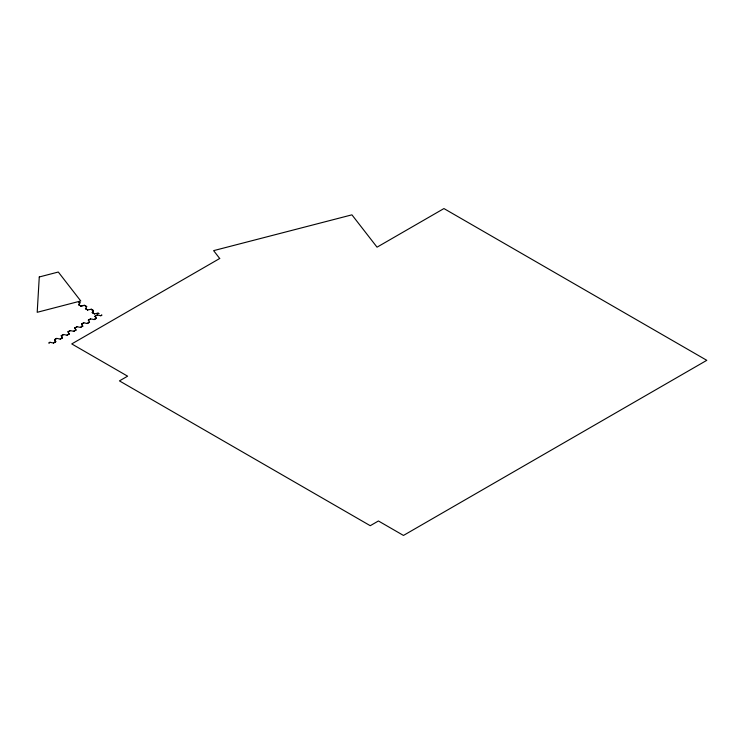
<?xml version="1.0" encoding="UTF-8"?>
<svg xmlns="http://www.w3.org/2000/svg" width="744" height="744" viewBox="0 0 744 744"><rect width="100%" height="100%" fill="white"/><g stroke="black" fill="none" stroke-linecap="round" stroke-linejoin="round"><path stroke-width="1.12" d="M101.816 315.065L100.868 315.716M79.822 302.789L78.687 304.752L79.599 305.328M78.827 304.705L79.961 302.743L78.79 302.083M85.439 308.648L86.713 306.64M93.326 310.592L92.191 312.554L93.112 313.131M92.33 312.499L93.465 310.546L92.312 309.904M92.005 309.885L91.27 309.327M92.107 309.923L91.307 309.244M79.757 305.347L80.845 306.054M94.349 313.847L93.242 313.047M49.895 342.296L49.039 343.003M55.4 339.115L54.517 339.627L55.623 341.654M55.558 339.032L56.646 338.399M61.268 335.73L62.152 335.219L61.417 335.758M62.617 335.246L63.398 334.502M68.02 331.833L68.904 331.322M69.062 331.238L70.15 330.606M74.772 327.937L75.656 327.425L74.921 327.955M76.902 326.709L75.907 327.481M81.524 324.04L82.407 323.528M82.565 323.435L83.654 322.803M89.168 319.622L88.276 320.134L89.522 322.217L87.364 323.51M89.299 319.715L90.405 318.906M95.027 316.237L95.92 315.726M96.069 315.642L97.157 315.01M49.932 342.389L48.89 342.993M54.665 339.655L55.428 339.218M55.958 338.911L56.693 338.483M63.445 334.586L62.636 335.153M68.169 331.861L68.932 331.415M69.462 331.108L70.196 330.689M76.214 327.211L76.948 326.793M81.673 324.058L82.435 323.621M82.965 323.315L83.7 322.896M88.424 320.162L89.196 319.725M89.717 319.418L90.452 318.99M95.176 316.265L95.948 315.819M96.469 315.521L97.204 315.093M54.452 342.221L53.559 342.919M74.707 330.522L73.814 331.219M88.21 322.729L87.327 323.426M54.851 342.166L55.586 341.747M60.31 339.022L61.082 338.576M61.603 338.269L62.338 337.85M67.834 334.679L67.062 335.116L67.992 334.698M68.355 334.372L69.09 333.954M75.107 330.476L75.841 330.057M81.338 326.876L80.575 327.323L82.742 326.179M81.868 326.579L82.593 326.151M88.62 322.673L89.345 322.254M94.841 319.083L94.079 319.529L90.526 318.897M95.371 318.776L96.097 318.358M100.831 315.623L101.761 315.131M53.605 343.003L55.735 341.775M60.357 339.106L61.24 338.594M68.113 334.549L69.239 333.972M73.861 331.303L75.99 330.076L74.884 328.048M94.116 319.613L96.246 318.386M81.05 305.989L84.444 305.328L80.966 306.063M87.718 309.96L91.196 309.234M94.469 313.866L97.948 313.131L98.785 313.67M61.38 335.842L62.515 337.804L61.482 338.297M97.278 314.991L100.756 315.726M83.774 322.794L87.253 323.528M77.023 326.69L80.501 327.425M70.261 330.587L73.749 331.322M63.51 334.484L66.997 335.219M56.758 338.381L60.245 339.115M50.006 342.287L53.484 343.021M86.685 306.575L84.556 305.347L85.281 305.877M98.059 313.14L98.952 313.652M79.059 302.278L79.785 302.706M85.811 306.184L86.537 306.602M92.563 310.081L93.288 310.499M78.864 304.798L79.627 305.235M80.157 305.542L80.891 305.961M85.616 308.695L86.388 309.132M86.909 309.439L87.643 309.867M92.368 312.592L93.14 313.038M93.66 313.336L94.395 313.763M85.467 308.723L86.36 309.234M86.509 309.318L87.597 309.95M95.139 316.358L96.274 318.311M95 316.302L96.134 318.265M81.635 324.152L82.77 326.114M81.496 324.105L82.63 326.067M74.744 328.002L75.879 329.964M67.992 331.898L69.266 333.907M61.24 335.795L62.375 337.757M54.628 339.748L55.763 341.71M39.274 276.973L37.2 312.303L80.761 300.985L58.302 272.025L39.274 276.973M219.713 258.493L71.75 343.923L127.615 376.176L119.44 380.891L370.252 525.701L378.426 520.977L403.471 535.438L706.8 360.319L443.936 208.562L377.041 247.175L351.931 214.839L213.621 250.635L219.713 258.493"/></g></svg>
